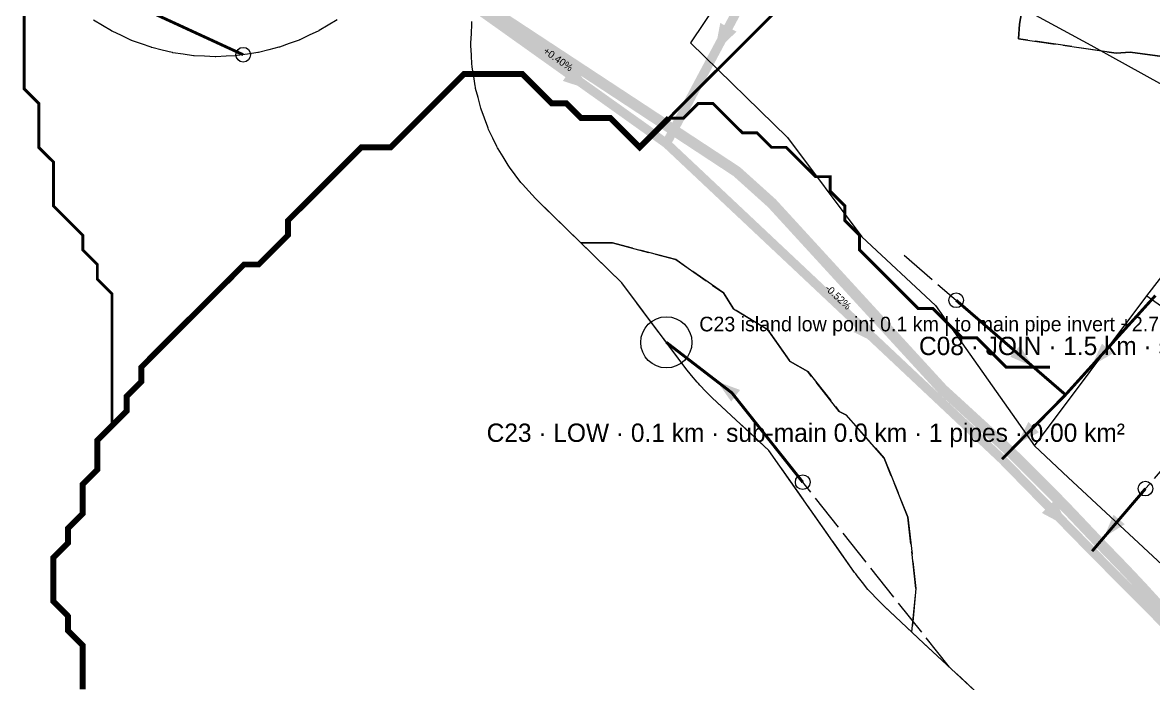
# Model space of a CAD drawing. Header units: metres. Extents: x 441395 to 476894, y 2561381 to 2578972.
# Drawn here: x 450840 to 451148.7, y 2567046.7 to 2567227.2 of the extents above; entities that cross this region are included whole.
import ezdxf
from ezdxf.enums import TextEntityAlignment as Align

# ---------------------------------------------------------------- set-up
doc = ezdxf.new("R2010")
doc.units = ezdxf.units.M
doc.header["$LTSCALE"] = 8
doc.linetypes.add('DASHDOT', pattern=[3.556, 2.54, -0.508, 0, -0.508])
doc.linetypes.add('DASHED', pattern=[1.524, 1.27, -0.254])
for name, color, linetype in [('A_ARROWS', 7, 'Continuous'), ('A_BUILT_2006', 252, 'Continuous'), ('A_CATCH_LABEL', 7, 'Continuous'), ('A_CATCHMENTS', 7, 'Continuous'), ('A_ENVELOPE', 3, 'Continuous'), ('A_GRADIENT', 8, 'Continuous'), ('A_HEAD_GAP', 8, 'Continuous'), ('A_HEADS', 8, 'Continuous'), ('A_LATERAL', 7, 'Continuous'), ('A_MAIN_PIPE', 5, 'Continuous'), ('A_OUTLET_LABEL', 7, 'Continuous'), ('A_OUTLETS', 7, 'Continuous'), ('A_STREAMS', 5, 'Continuous'), ('A_SUBMAIN', 7, 'Continuous')]:
    doc.layers.add(name, color=color, linetype=linetype)

msp = doc.modelspace()

# ---------------------------------------------------------------- linework, layer by layer
at = {"layer": 'A_ARROWS', "color": 2}
for points in [[(451028.89, 2567218.88), (451030.44, 2567227.12), (451034.86, 2567224.76)], [(450995.43, 2567208.69), (450987.47, 2567211.3), (450990.37, 2567215.37)], [(451074.36, 2567139.05), (451066.82, 2567142.71), (451070.24, 2567146.35)], [(451115.78, 2567133.27), (451109.63, 2567135.95), (451112.25, 2567138.97)], [(451131.83, 2567133.45), (451134.65, 2567139.53), (451137.61, 2567136.85)], [(451111.49, 2567112.17), (451114.56, 2567118.13), (451117.41, 2567115.32)], [(451125.62, 2567089.33), (451118.24, 2567093.3), (451121.81, 2567096.8)], [(451135.19, 2567086.64), (451137.82, 2567092.8), (451140.87, 2567090.21)]]:
    msp.add_solid(points, dxfattribs=at)
at = {"layer": 'A_ARROWS', "color": 1}
msp.add_solid([(451029.58, 2567129.21), (451035.86, 2567126.89), (451033.42, 2567123.72)], dxfattribs=at)
at = {"layer": 'A_BUILT_2006', "color": 252}
for points in [[(451036.73, 2567243.19), (451022.36, 2567221.66)], [(451104.63, 2567235.82), (451131.6, 2567221.1)], [(451022.36, 2567221.66), (451048.79, 2567195.86)], [(451131.6, 2567221.1), (451151.21, 2567210.25)], [(451048.79, 2567195.86), (451069.12, 2567168.68)], [(451146.91, 2567152.55), (451161.37, 2567171.25)], [(451069.12, 2567168.68), (451089.21, 2567149.97)], [(451116.2, 2567111.6), (451146.91, 2567152.55)], [(451146.91, 2567152.55), (451174.59, 2567133.04)], [(451089.21, 2567149.97), (451116.2, 2567111.6)], [(451116.2, 2567111.6), (451125.41, 2567102.98)], [(451125.41, 2567102.98), (451152.36, 2567077.93)]]:
    msp.add_lwpolyline(points, dxfattribs=at)
at = {"layer": 'A_CATCHMENTS', "color": 1, "linetype": 'DASHED'}
msp.add_lwpolyline([(451175.37, 2567214.82), (451142.37, 2567219.11), (451138.51, 2567218.91), (451111.86, 2567222.8), (451112.13, 2567226.83), (451112.89, 2567230.88)], dxfattribs=at)
at = {"layer": 'A_CATCHMENTS', "color": 2, "linetype": 'DASHED'}
for points in [[(451112.89, 2567230.88), (451112.13, 2567226.83), (451111.86, 2567222.8), (451138.51, 2567218.91), (451142.37, 2567219.11), (451175.37, 2567214.82)], [(450925.84, 2567228.02), (450923.4, 2567226.56), (450920.97, 2567225.09), (450920.88, 2567225.04), (450920.8, 2567224.99), (450918.22, 2567223.78), (450915.66, 2567222.55), (450915.56, 2567222.52), (450915.47, 2567222.47), (450912.79, 2567221.51), (450910.12, 2567220.55), (450910.02, 2567220.52), (450909.93, 2567220.49), (450907.17, 2567219.8), (450904.41, 2567219.09), (450904.32, 2567219.08), (450904.22, 2567219.05), (450901.4, 2567218.64), (450898.59, 2567218.21), (450898.49, 2567218.2), (450898.4, 2567218.19), (450895.55, 2567218.05), (450892.71, 2567217.9), (450892.61, 2567217.9), (450892.51, 2567217.9), (450889.67, 2567218.04), (450886.83, 2567218.17), (450886.73, 2567218.18), (450886.63, 2567218.18), (450883.82, 2567218.6), (450881, 2567219.01), (450880.91, 2567219.03), (450880.81, 2567219.05), (450878.05, 2567219.74), (450875.29, 2567220.42), (450875.19, 2567220.45), (450875.1, 2567220.48), (450872.42, 2567221.43), (450869.73, 2567222.38), (450869.64, 2567222.42), (450869.55, 2567222.46), (450866.98, 2567223.67), (450864.4, 2567224.88), (450864.32, 2567224.93), (450864.23, 2567224.97), (450861.79, 2567226.43), (450859.34, 2567227.89)], [(451111.36, 2567034.12), (451084.56, 2567059.03), (451084.49, 2567059.1), (451084.41, 2567059.17), (451082.75, 2567060.73), (451083.88, 2567072.7), (451081.63, 2567092.11), (451075.22, 2567108.25), (451064.76, 2567120.09), (451062.94, 2567121.03), (451054.33, 2567131.95), (451049.5, 2567134.64), (451043.43, 2567143.32), (451034.09, 2567149.05), (451031.31, 2567153.39), (451018.28, 2567162.5), (451000.98, 2567167.06), (450992.4, 2567167.06), (450992.4, 2567167.06), (450980.44, 2567178.74), (450980.21, 2567178.98), (450979.97, 2567179.21), (450978.21, 2567181.14), (450976.43, 2567183.06), (450976.23, 2567183.32), (450976.01, 2567183.57), (450974.45, 2567185.66), (450972.87, 2567187.74), (450972.7, 2567188.03), (450972.5, 2567188.29), (450971.15, 2567190.53), (450969.79, 2567192.76), (450969.64, 2567193.06), (450969.47, 2567193.34), (450968.35, 2567195.7), (450967.21, 2567198.05), (450967.09, 2567198.36), (450966.95, 2567198.66), (450966.07, 2567201.12), (450965.16, 2567203.57), (450965.07, 2567203.89), (450964.96, 2567204.21), (450964.32, 2567206.74), (450963.66, 2567209.27), (450963.61, 2567209.59), (450963.53, 2567209.92), (450963.14, 2567212.5), (450962.73, 2567215.08), (450962.71, 2567215.41), (450962.66, 2567215.74), (450962.53, 2567218.35), (450962.37, 2567220.96), (450962.38, 2567221.29), (450962.36, 2567221.62), (450962.49, 2567224.23), (450962.59, 2567226.84), (450962.63, 2567227.17), (450962.65, 2567227.5)]]:
    msp.add_lwpolyline(points, dxfattribs=at)
at = {"layer": 'A_CATCHMENTS', "color": 1, "linetype": 'DASHED'}
msp.add_lwpolyline([(451000.98, 2567167.06), (451018.28, 2567162.5), (451031.31, 2567153.39), (451034.09, 2567149.05), (451043.43, 2567143.32), (451049.5, 2567134.64), (451054.33, 2567131.95), (451062.94, 2567121.03), (451064.76, 2567120.09), (451075.22, 2567108.25), (451081.63, 2567092.11), (451083.88, 2567072.7), (451082.75, 2567060.73), (451075.2, 2567067.79), (451075.01, 2567067.99), (451074.8, 2567068.16), (451073.18, 2567069.87), (451071.53, 2567071.54), (451071.33, 2567071.79), (451071.11, 2567072.02), (451070.94, 2567072.23), (451070.75, 2567072.43), (451069.3, 2567074.28), (451067.82, 2567076.11), (451067.64, 2567076.38), (451067.44, 2567076.63), (451067.29, 2567076.86), (451067.13, 2567077.07), (451043.73, 2567110.33), (451028.22, 2567124.77), (451026.54, 2567126.5), (451024.83, 2567128.2), (451024.49, 2567128.61), (451024.12, 2567128.99), (451022.61, 2567130.88), (451021.08, 2567132.73), (451003.53, 2567156.19), (450992.4, 2567167.06), (451000.98, 2567167.06)], close=True, dxfattribs=at)
at = {"layer": 'A_ENVELOPE', "color": 3}
for points in [[(450925.84, 2567228.02), (450923.4, 2567226.56), (450920.97, 2567225.09), (450920.88, 2567225.04), (450920.8, 2567224.99), (450918.22, 2567223.78), (450915.66, 2567222.55), (450915.56, 2567222.52), (450915.47, 2567222.47), (450912.79, 2567221.51), (450910.12, 2567220.55), (450910.02, 2567220.52), (450909.93, 2567220.49), (450907.17, 2567219.8), (450904.41, 2567219.09), (450904.32, 2567219.08), (450904.22, 2567219.05), (450901.4, 2567218.64), (450898.59, 2567218.21), (450898.49, 2567218.2), (450898.4, 2567218.19), (450895.55, 2567218.05), (450892.71, 2567217.9), (450892.61, 2567217.9), (450892.51, 2567217.9), (450889.67, 2567218.04), (450886.83, 2567218.17), (450886.73, 2567218.18), (450886.63, 2567218.18), (450883.82, 2567218.6), (450881, 2567219.01), (450880.91, 2567219.03), (450880.81, 2567219.05), (450878.05, 2567219.74), (450875.29, 2567220.42), (450875.19, 2567220.45), (450875.1, 2567220.48), (450872.42, 2567221.43), (450869.73, 2567222.38), (450869.64, 2567222.42), (450869.55, 2567222.46), (450866.98, 2567223.67), (450864.4, 2567224.88), (450864.32, 2567224.93), (450864.23, 2567224.97), (450861.79, 2567226.43), (450859.34, 2567227.89)], [(451111.36, 2567034.12), (451084.56, 2567059.03), (451084.49, 2567059.1), (451084.41, 2567059.17), (451075.2, 2567067.79), (451075.01, 2567067.99), (451074.8, 2567068.16), (451073.18, 2567069.87), (451071.53, 2567071.54), (451071.33, 2567071.79), (451071.11, 2567072.02), (451070.94, 2567072.23), (451070.75, 2567072.43), (451069.3, 2567074.28), (451067.82, 2567076.11), (451067.64, 2567076.38), (451067.44, 2567076.63), (451067.29, 2567076.86), (451067.13, 2567077.07), (451043.73, 2567110.33), (451028.22, 2567124.77), (451026.54, 2567126.5), (451024.83, 2567128.2), (451024.49, 2567128.61), (451024.12, 2567128.99), (451022.61, 2567130.88), (451021.08, 2567132.73), (451003.53, 2567156.19), (450980.44, 2567178.74), (450980.21, 2567178.98), (450979.97, 2567179.21), (450978.21, 2567181.14), (450976.43, 2567183.06), (450976.23, 2567183.32), (450976.01, 2567183.57), (450974.45, 2567185.66), (450972.87, 2567187.74), (450972.7, 2567188.03), (450972.5, 2567188.29), (450971.15, 2567190.53), (450969.79, 2567192.76), (450969.64, 2567193.06), (450969.47, 2567193.34), (450968.35, 2567195.7), (450967.21, 2567198.05), (450967.09, 2567198.36), (450966.95, 2567198.66), (450966.07, 2567201.12), (450965.16, 2567203.57), (450965.07, 2567203.89), (450964.96, 2567204.21), (450964.32, 2567206.74), (450963.66, 2567209.27), (450963.61, 2567209.59), (450963.53, 2567209.92), (450963.14, 2567212.5), (450962.73, 2567215.08), (450962.71, 2567215.41), (450962.66, 2567215.74), (450962.53, 2567218.35), (450962.37, 2567220.96), (450962.38, 2567221.29), (450962.36, 2567221.62), (450962.49, 2567224.23), (450962.59, 2567226.84), (450962.63, 2567227.17), (450962.65, 2567227.5)]]:
    msp.add_lwpolyline(points, dxfattribs=at)
at = {"layer": 'A_HEAD_GAP', "color": 8, "linetype": 'DASHED'}
for points in [[(451080.62, 2567163.68), (451094.85, 2567151.38)], [(451155.52, 2567110.47), (451146.53, 2567099.93)], [(451093.01, 2567051.18), (451052.96, 2567101.7)]]:
    msp.add_lwpolyline(points, dxfattribs=at)
at = {"layer": 'A_HEADS', "color": 2}
for centre in [(450900.19, 2567218.45), (451094.85, 2567151.38), (451146.53, 2567099.93)]:
    msp.add_circle(centre, 2, dxfattribs=at)
at = {"layer": 'A_HEADS', "color": 1}
msp.add_circle((451052.96, 2567101.7), 2, dxfattribs=at)
at = {"layer": 'A_LATERAL', "color": 2, "linetype": 'DASHED', "const_width": 0.8}
for points in [[(450900.19, 2567218.45), (450843.84, 2567244.42)], [(451124.7, 2567125.57), (451107.37, 2567107.98)], [(451146.53, 2567099.93), (451131.96, 2567082.85)]]:
    msp.add_lwpolyline(points, dxfattribs=at)
at = {"layer": 'A_LATERAL', "color": 2, "linetype": 'DASHDOT', "const_width": 0.8}
msp.add_lwpolyline([(451094.85, 2567151.38), (451124.7, 2567125.57)], dxfattribs=at)
at = {"layer": 'A_LATERAL', "color": 2, "const_width": 0.8}
msp.add_lwpolyline([(451149.25, 2567152.68), (451124.7, 2567125.57)], dxfattribs=at)
at = {"layer": 'A_LATERAL', "color": 1, "linetype": 'DASHED', "const_width": 0.8}
msp.add_lwpolyline([(451052.96, 2567101.7), (451033.62, 2567126.09), (451015.72, 2567139.89)], dxfattribs=at)
at = {"layer": 'A_MAIN_PIPE', "color": 5, "const_width": 3}
msp.add_lwpolyline([(451151.57, 2567066.37), (451148.64, 2567069.64), (451145.87, 2567072.67), (451142.38, 2567076.4), (451140.25, 2567078.63), (451137.43, 2567081.54), (451134.63, 2567084.44), (451133.01, 2567086.12), (451129.1, 2567090.25), (451126.31, 2567093.2), (451123.45, 2567096.17), (451120.61, 2567099.07), (451117.2, 2567102.48), (451114.88, 2567104.81), (451111.98, 2567107.68), (451110.33, 2567109.3), (451106.03, 2567113.36), (451103.03, 2567116.14), (451100.58, 2567118.38), (451097.07, 2567121.6), (451094.09, 2567124.33), (451091.11, 2567127.05), (451044.54, 2567177.88), (451034.92, 2567186.54), (450910.28, 2567268.5)], dxfattribs=at)
at = {"layer": 'A_OUTLETS', "color": 30}
msp.add_circle((451015.72, 2567139.89), 7, dxfattribs=at)
at = {"layer": 'A_STREAMS', "color": 5}
for points, const_width in [([(451056.47, 2567281.19), (451056.47, 2567277.19), (451052.46, 2567273.19), (451052.46, 2567269.18), (451052.46, 2567265.18), (451052.46, 2567261.18), (451052.46, 2567257.18), (451048.46, 2567253.18), (451048.46, 2567249.18), (451048.46, 2567245.17), (451044.46, 2567241.17), (451044.46, 2567237.17), (451044.46, 2567233.17), (451044.46, 2567229.17), (451040.46, 2567225.17), (451036.46, 2567221.16), (451032.46, 2567217.16), (451028.45, 2567213.16), (451024.45, 2567209.16), (451020.45, 2567205.16), (451016.45, 2567201.15)], 0.8), ([(450840.37, 2567229.17), (450840.37, 2567225.17), (450840.37, 2567221.16), (450840.37, 2567217.16), (450840.37, 2567213.16), (450840.37, 2567209.16), (450844.37, 2567205.16), (450844.37, 2567201.15), (450844.37, 2567197.15), (450844.37, 2567193.15), (450848.38, 2567189.15), (450848.38, 2567185.15), (450848.38, 2567181.15), (450848.38, 2567177.14), (450852.38, 2567173.14), (450856.38, 2567169.14), (450856.38, 2567165.14), (450860.38, 2567161.14), (450860.38, 2567157.13), (450864.38, 2567153.13), (450864.38, 2567149.13), (450864.38, 2567145.13), (450864.38, 2567141.13), (450864.38, 2567137.13), (450864.38, 2567133.12), (450864.38, 2567129.12), (450864.38, 2567125.12), (450864.38, 2567121.12), (450864.38, 2567117.12)], 0.8), ([(451016.45, 2567201.15), (451012.45, 2567197.15), (451008.45, 2567193.15), (451004.44, 2567197.15), (451000.44, 2567201.15), (450996.44, 2567201.15), (450992.44, 2567201.15), (450988.44, 2567205.16), (450984.43, 2567205.16), (450980.43, 2567209.16), (450976.43, 2567213.16), (450972.43, 2567213.16), (450968.43, 2567213.16), (450964.43, 2567213.16), (450960.42, 2567213.16), (450956.42, 2567209.16), (450952.42, 2567205.16), (450948.42, 2567201.15), (450944.42, 2567197.15), (450940.42, 2567193.15), (450936.41, 2567193.15), (450932.41, 2567193.15), (450928.41, 2567189.15), (450924.41, 2567185.15), (450920.41, 2567181.15), (450916.4, 2567177.14), (450912.4, 2567173.14), (450912.4, 2567169.14), (450908.4, 2567165.14), (450904.4, 2567161.14), (450900.4, 2567161.14), (450896.4, 2567157.13), (450892.39, 2567153.13), (450888.39, 2567149.13), (450884.39, 2567145.13), (450880.39, 2567141.13), (450876.39, 2567137.13), (450872.39, 2567133.12), (450872.39, 2567129.12), (450868.38, 2567125.12), (450868.38, 2567121.12), (450864.38, 2567117.12)], 1.6), ([(451120.49, 2567133.12), (451116.49, 2567133.12), (451112.49, 2567133.12), (451108.49, 2567133.12), (451104.49, 2567137.13), (451100.49, 2567141.13), (451096.48, 2567141.13), (451092.48, 2567145.13), (451088.48, 2567149.13), (451084.48, 2567149.13), (451080.48, 2567153.13), (451076.47, 2567157.13), (451072.47, 2567161.14), (451068.47, 2567165.14), (451068.47, 2567169.14), (451064.47, 2567173.14), (451064.47, 2567177.14), (451060.47, 2567181.15), (451060.47, 2567185.15), (451056.47, 2567185.15), (451052.46, 2567189.15), (451048.46, 2567193.15), (451044.46, 2567193.15), (451040.46, 2567197.15), (451036.46, 2567197.15), (451032.46, 2567201.15), (451028.45, 2567205.16), (451024.45, 2567205.16), (451020.45, 2567201.15), (451016.45, 2567201.15)], 0.8), ([(450864.38, 2567117.12), (450860.38, 2567113.12), (450860.38, 2567109.11), (450860.38, 2567105.11), (450856.38, 2567101.11), (450856.38, 2567097.11), (450856.38, 2567093.11), (450852.38, 2567089.1), (450852.38, 2567085.1), (450848.38, 2567081.1), (450848.38, 2567077.1), (450848.38, 2567073.1), (450848.38, 2567069.1), (450852.38, 2567065.09), (450852.38, 2567061.09), (450856.38, 2567057.09), (450856.38, 2567053.09), (450856.38, 2567049.09), (450856.38, 2567045.08)], 1.6)]:
    msp.add_lwpolyline(points, dxfattribs=dict(at, const_width=const_width))
at = {"layer": 'A_SUBMAIN', "color": 2, "linetype": 'DASHED', "const_width": 2.5}
for points in [[(451054.49, 2567266.9), (451015.74, 2567194.22)], [(450972.5, 2567241.16), (450965.52, 2567230.01), (451015.74, 2567194.22)]]:
    msp.add_lwpolyline(points, dxfattribs=at)
at = {"layer": 'A_SUBMAIN', "color": 2, "linetype": 'DASHDOT', "const_width": 2.5}
for points in [[(451015.74, 2567194.22), (451107.37, 2567107.98)], [(451107.37, 2567107.98), (451131.96, 2567082.85)], [(451131.96, 2567082.85), (451185.17, 2567029.25)]]:
    msp.add_lwpolyline(points, dxfattribs=at)

# ---------------------------------------------------------------- texts
at = {"layer": 'A_CATCH_LABEL', "color": 2}
msp.add_text('C08 · JOIN · 1.5 km · sub-main 0.5 km · 28 pipes · 0.09 km²', height=5, dxfattribs=at).set_placement((451173.69, 2567138.91), align=Align.MIDDLE_CENTER)
at = {"layer": 'A_CATCH_LABEL', "color": 1}
msp.add_text('C23 · LOW · 0.1 km · sub-main 0.0 km · 1 pipes · 0.00 km²', height=5, dxfattribs=at).set_placement((451053.79, 2567115.21), align=Align.MIDDLE_CENTER)
at = {"layer": 'A_GRADIENT', "color": 2}
for s, rotation, p in [('+0.40%', -35.4799, (450985.27, 2567215.93)), ('-0.52%', -43.2619, (451061.55, 2567151.1))]:
    msp.add_text(s, height=2, rotation=rotation, dxfattribs=at).set_placement(p, align=Align.BOTTOM_CENTER)
at = {"layer": 'A_OUTLET_LABEL', "color": 30}
msp.add_text('C23 island low point 0.1 km | to main pipe invert +2.7 m over 0.05 km | to STP +29.9 m over 7.63 km', height=4, dxfattribs=at).set_placement((451024.72, 2567142.89))

doc.saveas('drawing.dxf')
